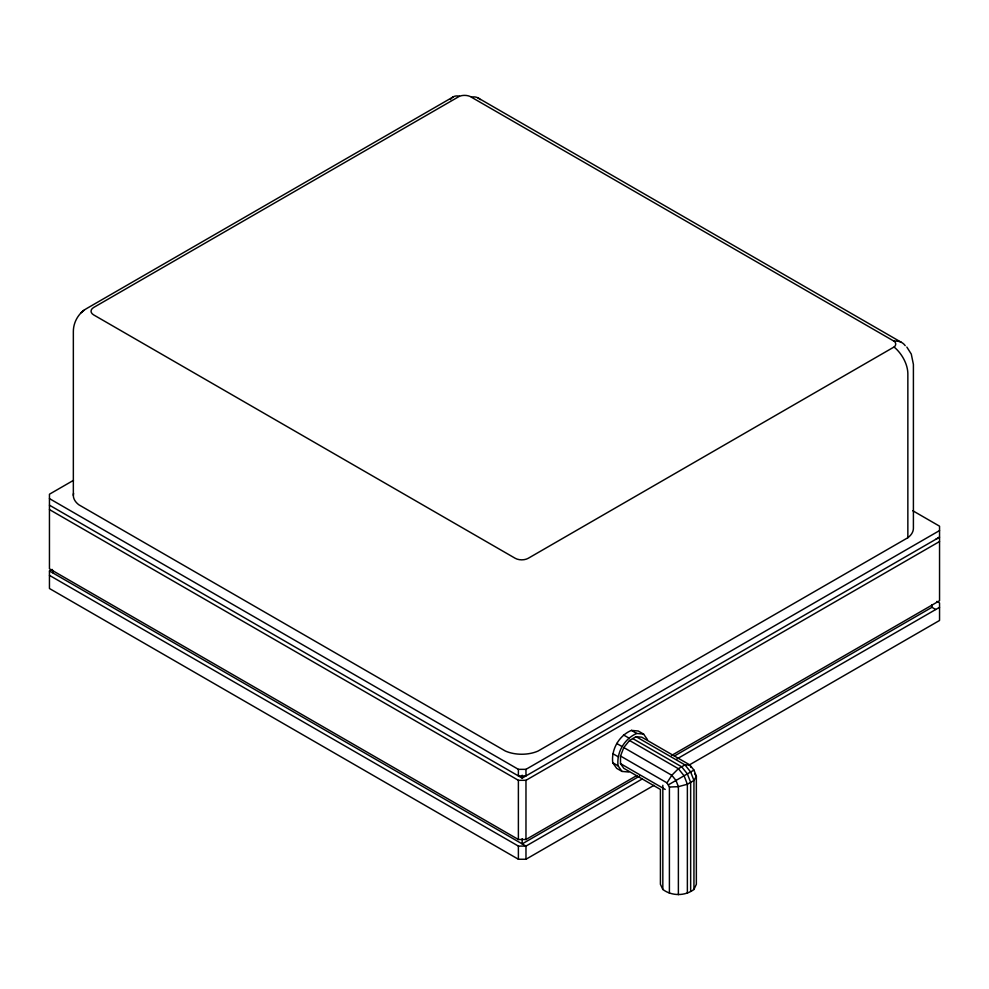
<?xml version="1.0" encoding="UTF-8"?>
<svg xmlns="http://www.w3.org/2000/svg" width="989" height="989" viewBox="0 0 989 989"><rect width="100%" height="100%" fill="white"/><g stroke="black" fill="none" stroke-linecap="round" stroke-linejoin="round"><path stroke-width="1.48" d="M628.843 772.026L622.007 771.42L616.691 768.354L612.747 762.742C611.091 749.427 619.065 735.606 631.415 730.389L638.251 731.007L643.567 734.073L647.511 739.685M622.007 771.42L618.063 765.807C616.407 752.493 624.38 738.684 636.731 733.455L643.567 734.073M620.511 756.029L623.799 747.56L629.499 740.477L636.075 736.669L641.774 737.188L689.778 764.893L693.944 770.085L696.355 776.291L696.355 884.265L693.944 889.457C685.031 896.207 671.741 896.207 662.828 889.457L660.417 884.265L660.417 789.445L623.799 768.305L620.511 763.632L620.511 756.029L666.994 782.868L669.405 787.034L669.405 893.252M666.994 782.868L671.803 775.277L678.38 768.7L684.957 764.893L689.778 764.893L690.952 767.427M453.592 96.675L86.995 308.333C78.687 312.87 73.347 322.08 73.347 331.513L73.347 495.378M459.465 96.267L93.732 307.431A9.21 5.316 0 0 0 93.732 314.947L515.22 558.291A9.21 5.316 0 0 0 528.237 558.291L894.489 346.743A9.173 5.291 0 0 0 894.489 341.452L470.146 96.465A9.173 5.291 0 0 0 459.984 96.069L459.465 96.267A26.394 13.673 64.6 0 0 450.391 99.617M81.16 312.697L82.619 311.448M82.767 311.312L84.102 310.175M73.458 480.357L49.45 494.216L49.45 568.774L518.384 839.5L525.975 839.5L636.768 775.549M654.05 785.303L525.975 859.243L518.384 859.243L49.45 588.504L49.45 570.962L52.12 569.417M906.839 347.065L911.277 354.062L913.403 364.422L913.403 528.287A26.851 15.503 0 0 1 907.853 537.719L538.09 751.034A26.888 15.527 0 0 1 505.354 751.034L78.897 504.823A26.888 15.527 0 0 1 73.569 493.35M49.45 498.604L518.384 769.343L525.975 769.343L939.55 530.561M49.45 505.181L522.18 778.108L939.55 537.151L935.755 539.339M49.45 509.57L518.384 780.309L525.975 780.309L939.55 541.527M671.469 755.509L939.55 600.731L939.55 526.185L912.835 510.757M639.636 776.081L522.18 843.889L522.18 838.635M674.35 756.041L931.959 607.308L935.755 609.508M642.108 779.035L525.975 846.09L518.384 846.09L49.45 575.351M676.81 759.008L939.55 607.308M688.74 765.276L939.55 620.462L939.55 602.931L936.88 601.386M668.515 784.771L693.944 770.085M669.405 787.034L678.38 786.663L687.367 784.252L693.944 780.457L696.355 776.291L694.748 774.004M477.798 97.787L901.3 342.305M631.415 730.389L636.731 733.455M636.075 736.669L684.957 764.893L690.656 771.989L693.944 780.457L693.944 889.457M632.787 738.573L681.668 766.796L687.367 773.88L690.656 782.361L690.656 891.361M623.527 734.951L628.843 738.017M629.499 740.477L678.38 768.7L684.079 775.784L687.367 784.252L687.367 893.252M616.691 743.456L622.007 746.522M623.799 747.56L671.803 775.277L675.981 780.457L678.38 786.663L678.38 894.649M612.747 753.618L618.063 756.696M620.511 763.632L665.226 789.445M612.747 762.742L618.063 765.807M49.45 570.962L525.975 846.09L525.975 859.243M931.959 604.675L931.959 607.308M907.853 537.719L907.853 373.867A26.394 16.665 54.9 0 0 894.13 347.052M662.828 785.278L662.828 889.457M525.975 769.343L525.975 775.92L518.384 775.92L518.384 769.343M525.975 780.309L525.975 839.5M522.18 775.191L522.18 778.108M518.384 780.309L518.384 839.5M518.384 846.09L518.384 859.243M53.245 570.529L53.245 573.15M471.481 97.132A26.382 14.724 -61.6 0 1 480.234 99.617M894.13 341.168A26.394 16.665 -54.9 0 1 905.207 345.643"/></g></svg>
